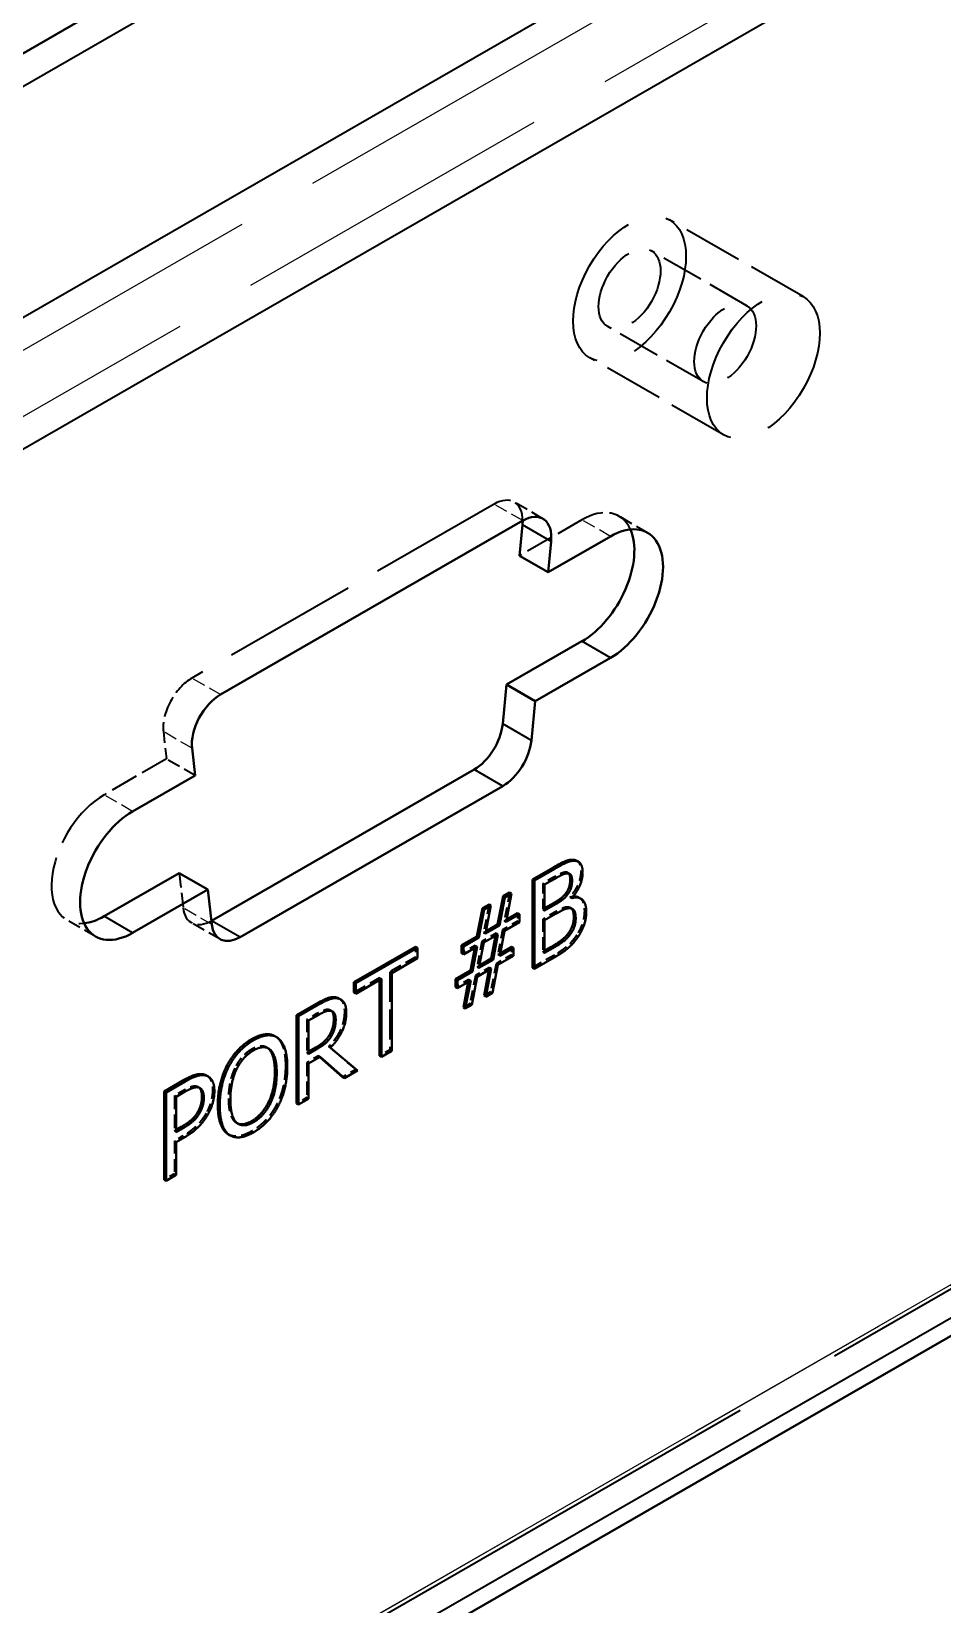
# Model space of a CAD drawing. Header units: millimetres. Extents: x 0 to 1188, y 0 to 840.
# Drawn here: x 1063.86 to 1080.71, y 649.93 to 679.05 of the extents above; entities that cross this region are included whole.
import ezdxf

# ---------------------------------------------------------------- set-up
doc = ezdxf.new("R2010")
doc.units = ezdxf.units.MM
doc.header["$LTSCALE"] = 2
doc.linetypes.add('DASHED', pattern=[0.2067, 0.1654, -0.0413])
for name, color, linetype, lineweight in [('가려진 것(ISO)', 2, 'DASHED', 35), ('가려진 좁은 것(ISO)', 2, 'DASHED', 25), ('가시적인 것(ISO)', 3, 'Continuous', 40), ('가시적인 좁은 것(ISO)', 3, 'Continuous', 35)]:
    doc.layers.add(name, color=color, linetype=linetype, lineweight=lineweight)

msp = doc.modelspace()

# ---------------------------------------------------------------- linework, layer by layer
at = {"layer": '가려진 것(ISO)', "ltscale": 25.036285}
msp.add_line((1041.952, 665.51), (1078.545, 686.582), dxfattribs=at)
at = {"layer": '가려진 것(ISO)', "ltscale": 24.391228}
msp.add_line((1120.654, 678.679), (1035.094, 629.408), dxfattribs=at)
at = {"layer": '가려진 것(ISO)', "ltscale": 3.333119}
for p, q in [((1078.132, 674.139), (1075.657, 675.564)), ((1076.66, 671.583), (1074.185, 673.008))]:
    msp.add_line(p, q, dxfattribs=at)
at = {"layer": '가려진 것(ISO)', "ltscale": 2.380771}
for p, q in [((1077.093, 673.97), (1075.325, 674.988)), ((1076.284, 672.566), (1074.516, 673.584))]:
    msp.add_line(p, q, dxfattribs=at)
at = {"layer": '가려진 것(ISO)', "ltscale": 0.714161}
for p, q in [((1073.317, 670.029), (1072.787, 670.335)), ((1075.253, 669.769), (1074.723, 670.074)), ((1066.883, 665.276), (1066.352, 665.582)), ((1065.042, 662.296), (1064.512, 662.601)), ((1067.344, 662.246), (1066.814, 662.552))]:
    msp.add_line(p, q, dxfattribs=at)
at = {"layer": '가려진 것(ISO)', "ltscale": 7.529468}
msp.add_line((1072.413, 670.298), (1066.822, 667.079), dxfattribs=at)
at = {"layer": '가려진 것(ISO)', "ltscale": 1.554712}
for p, q in [((1074.037, 670.007), (1072.882, 669.342)), ((1066.352, 665.582), (1065.198, 664.917))]:
    msp.add_line(p, q, dxfattribs=at)
at = {"layer": '가려진 것(ISO)', "ltscale": 0.632481}
msp.add_line((1066.296, 666.088), (1066.352, 665.582), dxfattribs=at)
at = {"layer": '가려진 것(ISO)', "ltscale": 0.806388}
msp.add_line((1066.589, 663.47), (1066.662, 662.824), dxfattribs=at)
at = {"layer": '가려진 것(ISO)', "ltscale": 0.242232}
msp.add_line((1073.493, 663.379), (1073.313, 663.275), dxfattribs=at)
at = {"layer": '가려진 것(ISO)', "ltscale": 0.047517}
for p, q in [((1073.75, 663.484), (1073.785, 663.464)), ((1073.779, 663.476), (1073.814, 663.455)), ((1073.313, 663.275), (1073.349, 663.255)), ((1073.82, 663.034), (1073.855, 663.014)), ((1073.313, 662.797), (1073.349, 662.817)), ((1073.313, 662.797), (1073.349, 662.777)), ((1073.82, 663.026), (1073.855, 663.006)), ((1073.833, 662.823), (1073.869, 662.803)), ((1072.603, 662.588), (1072.638, 662.568)), ((1072.848, 662.581), (1072.883, 662.56)), ((1073.313, 662.616), (1073.349, 662.595)), ((1072.188, 662.203), (1072.223, 662.183)), ((1072.221, 662.368), (1072.256, 662.348)), ((1072.45, 662.354), (1072.486, 662.334)), ((1072.569, 662.42), (1072.605, 662.4)), ((1070.959, 661.912), (1070.995, 661.892)), ((1072.065, 662.13), (1072.1, 662.11)), ((1072.483, 661.959), (1072.519, 661.938)), ((1072.737, 661.956), (1072.772, 661.936)), ((1073.313, 662.011), (1073.349, 662.032)), ((1073.313, 662.011), (1073.349, 661.991)), ((1070.485, 661.639), (1070.52, 661.618)), ((1072.099, 661.735), (1072.135, 661.715)), ((1072.328, 661.721), (1072.363, 661.7)), ((1072.45, 661.791), (1072.486, 661.771)), ((1070.297, 661.53), (1070.332, 661.51)), ((1071.946, 661.501), (1071.981, 661.481)), ((1072.069, 661.572), (1072.104, 661.551)), ((1071.969, 661.052), (1072.004, 661.031)), ((1072.35, 661.271), (1072.386, 661.251)), ((1068.948, 660.759), (1068.983, 660.739)), ((1069.389, 660.929), (1069.425, 660.909)), ((1068.384, 660.436), (1068.419, 660.415)), ((1068.207, 660.243), (1068.242, 660.223)), ((1068.948, 660.144), (1068.983, 660.164)), ((1068.948, 660.144), (1068.983, 660.124)), ((1069.351, 660.256), (1069.387, 660.236)), ((1070.485, 660.197), (1070.52, 660.177)), ((1068.948, 659.963), (1068.983, 659.942)), ((1069.163, 660.087), (1069.199, 660.066)), ((1069.854, 659.834), (1069.89, 659.814)), ((1066.499, 659.349), (1066.534, 659.328)), ((1066.941, 659.509), (1066.977, 659.488)), ((1068.948, 659.312), (1068.983, 659.292)), ((1066.499, 658.697), (1066.534, 658.717)), ((1066.499, 658.697), (1066.534, 658.676)), ((1067.65, 658.845), (1067.685, 658.825)), ((1066.499, 658.511), (1066.534, 658.491)), ((1066.499, 657.902), (1066.534, 657.881))]:
    msp.add_line(p, q, dxfattribs=at)
at = {"layer": '가려진 것(ISO)', "ltscale": 0.55657}
for p, q in [((1072.702, 663.109), (1072.603, 662.588)), ((1072.321, 662.889), (1072.221, 662.368))]:
    msp.add_line(p, q, dxfattribs=at)
at = {"layer": '가려진 것(ISO)', "ltscale": 0.557109}
msp.add_line((1073.313, 663.275), (1073.313, 662.797), dxfattribs=at)
at = {"layer": '가려진 것(ISO)', "ltscale": 0.009161}
msp.add_line((1073.82, 663.034), (1073.82, 663.026), dxfattribs=at)
at = {"layer": '가려진 것(ISO)', "ltscale": 0.374974}
msp.add_line((1072.848, 662.581), (1072.569, 662.42), dxfattribs=at)
at = {"layer": '가려진 것(ISO)', "ltscale": 0.059308}
for p, q in [((1072.603, 662.588), (1072.647, 662.613)), ((1072.221, 662.368), (1072.265, 662.394))]:
    msp.add_line(p, q, dxfattribs=at)
at = {"layer": '가려진 것(ISO)', "ltscale": 0.172774}
for p, q in [((1072.848, 662.729), (1072.848, 662.581)), ((1072.737, 662.105), (1072.737, 661.956))]:
    msp.add_line(p, q, dxfattribs=at)
at = {"layer": '가려진 것(ISO)', "ltscale": 0.286994}
msp.add_line((1073.526, 662.738), (1073.313, 662.616), dxfattribs=at)
at = {"layer": '가려진 것(ISO)', "ltscale": 0.703743}
msp.add_line((1073.313, 662.616), (1073.313, 662.011), dxfattribs=at)
at = {"layer": '가려진 것(ISO)', "ltscale": 0.500422}
msp.add_line((1072.188, 662.203), (1072.099, 661.735), dxfattribs=at)
at = {"layer": '가려진 것(ISO)', "ltscale": 0.353365}
msp.add_line((1072.45, 662.354), (1072.188, 662.203), dxfattribs=at)
at = {"layer": '가려진 것(ISO)', "ltscale": 0.04873}
msp.add_line((1072.442, 662.309), (1072.45, 662.354), dxfattribs=at)
at = {"layer": '가려진 것(ISO)', "ltscale": 0.493694}
msp.add_line((1072.569, 662.42), (1072.483, 661.959), dxfattribs=at)
at = {"layer": '가려진 것(ISO)', "ltscale": 0.638915}
for p, q in [((1070.959, 661.912), (1070.485, 661.639)), ((1070.297, 661.53), (1069.822, 661.257))]:
    msp.add_line(p, q, dxfattribs=at)
at = {"layer": '가려진 것(ISO)', "ltscale": 0.225253}
msp.add_line((1070.959, 662.105), (1070.959, 661.912), dxfattribs=at)
at = {"layer": '가려진 것(ISO)', "ltscale": 0.341017}
msp.add_line((1072.065, 662.13), (1071.812, 661.984), dxfattribs=at)
at = {"layer": '가려진 것(ISO)', "ltscale": 0.048693}
msp.add_line((1072.057, 662.084), (1072.065, 662.13), dxfattribs=at)
at = {"layer": '가려진 것(ISO)', "ltscale": 0.385779}
msp.add_line((1072.737, 661.956), (1072.45, 661.791), dxfattribs=at)
at = {"layer": '가려진 것(ISO)', "ltscale": 0.058956}
msp.add_line((1072.483, 661.959), (1072.527, 661.984), dxfattribs=at)
at = {"layer": '가려진 것(ISO)', "ltscale": 0.546304}
msp.add_line((1073.531, 661.951), (1073.125, 661.718), dxfattribs=at)
at = {"layer": '가려진 것(ISO)', "ltscale": 1.679244}
msp.add_line((1070.485, 661.639), (1070.485, 660.197), dxfattribs=at)
at = {"layer": '가려진 것(ISO)', "ltscale": 0.348734}
msp.add_line((1072.328, 661.721), (1072.069, 661.572), dxfattribs=at)
at = {"layer": '가려진 것(ISO)', "ltscale": 0.059112}
msp.add_line((1072.099, 661.735), (1072.143, 661.76), dxfattribs=at)
at = {"layer": '가려진 것(ISO)', "ltscale": 0.048785}
for p, q in [((1072.319, 661.675), (1072.328, 661.721)), ((1071.937, 661.455), (1071.946, 661.501))]:
    msp.add_line(p, q, dxfattribs=at)
at = {"layer": '가려진 것(ISO)', "ltscale": 0.555072}
for p, q in [((1072.45, 661.791), (1072.35, 661.271)), ((1072.069, 661.572), (1071.969, 661.052))]:
    msp.add_line(p, q, dxfattribs=at)
at = {"layer": '가려진 것(ISO)', "ltscale": 0.047334}
msp.add_line((1070.297, 661.49), (1070.297, 661.53), dxfattribs=at)
at = {"layer": '가려진 것(ISO)', "ltscale": 0.330212}
msp.add_line((1071.946, 661.501), (1071.701, 661.36), dxfattribs=at)
at = {"layer": '가려진 것(ISO)', "ltscale": 0.165056}
for p, q in [((1071.969, 661.052), (1071.846, 660.981)), ((1072.35, 661.271), (1072.228, 661.201))]:
    msp.add_line(p, q, dxfattribs=at)
at = {"layer": '가려진 것(ISO)', "ltscale": 0.251493}
msp.add_line((1069.135, 660.867), (1068.948, 660.759), dxfattribs=at)
at = {"layer": '가려진 것(ISO)', "ltscale": 0.716091}
msp.add_line((1068.948, 660.759), (1068.948, 660.144), dxfattribs=at)
at = {"layer": '가려진 것(ISO)', "ltscale": 1.070492}
msp.add_line((1069.351, 660.256), (1069.854, 659.834), dxfattribs=at)
at = {"layer": '가려진 것(ISO)', "ltscale": 0.253036}
for p, q in [((1070.485, 660.197), (1070.297, 660.089)), ((1068.948, 659.312), (1068.76, 659.204)), ((1066.499, 657.902), (1066.311, 657.793))]:
    msp.add_line(p, q, dxfattribs=at)
at = {"layer": '가려진 것(ISO)', "ltscale": 0.290081}
msp.add_line((1069.163, 660.087), (1068.948, 659.963), dxfattribs=at)
at = {"layer": '가려진 것(ISO)', "ltscale": 0.757766}
msp.add_line((1068.948, 659.963), (1068.948, 659.312), dxfattribs=at)
at = {"layer": '가려진 것(ISO)', "ltscale": 0.060476}
msp.add_line((1069.191, 660.062), (1069.163, 660.087), dxfattribs=at)
at = {"layer": '가려진 것(ISO)', "ltscale": 0.328669}
msp.add_line((1069.854, 659.834), (1069.61, 659.693), dxfattribs=at)
at = {"layer": '가려진 것(ISO)', "ltscale": 0.209818}
msp.add_line((1066.655, 659.438), (1066.499, 659.349), dxfattribs=at)
at = {"layer": '가려진 것(ISO)', "ltscale": 0.759309}
msp.add_line((1066.499, 659.349), (1066.499, 658.697), dxfattribs=at)
at = {"layer": '가려진 것(ISO)', "ltscale": 0.214448}
msp.add_line((1066.658, 658.603), (1066.499, 658.511), dxfattribs=at)
at = {"layer": '가려진 것(ISO)', "ltscale": 0.709917}
msp.add_line((1066.499, 658.511), (1066.499, 657.902), dxfattribs=at)
at = {"layer": '가려진 것(ISO)', "ltscale": 8.825976}
for centre in [(1074.921, 674.286), (1077.396, 672.861)]:
    msp.add_ellipse(centre, major_axis=(-0.736, -1.278), ratio=0.578093, dxfattribs=at)
at = {"layer": '가려진 것(ISO)', "ltscale": 4.849754}
for centre in [(1074.921, 674.286), (1076.689, 673.268)]:
    msp.add_ellipse(centre, major_axis=(-0.404, -0.702), ratio=0.578093, dxfattribs=at)
at = {"layer": '가려진 것(ISO)', "ltscale": 1.119102}
msp.add_ellipse((1072.413, 669.685), major_axis=(0.374, 0.65), ratio=0.578093, start_param=5.499713, end_param=7.06665, dxfattribs=at)
at = {"layer": '가려진 것(ISO)', "ltscale": 1.543277}
msp.add_ellipse((1074.037, 668.883), major_axis=(0.686, 1.192), ratio=0.578093, start_param=5.888031, end_param=7.06665, dxfattribs=at)
at = {"layer": '가려진 것(ISO)', "ltscale": 1.208387}
msp.add_ellipse((1066.822, 666.465), major_axis=(-0.374, -0.65), ratio=0.578093, start_param=3.925057, end_param=5.616996, dxfattribs=at)
at = {"layer": '가려진 것(ISO)', "ltscale": 3.605266}
msp.add_ellipse((1065.198, 663.793), major_axis=(-0.686, -1.192), ratio=0.578093, start_param=3.925057, end_param=6.67834, dxfattribs=at)
at = {"layer": '가려진 것(ISO)', "ltscale": 1.030391}
msp.add_ellipse((1067.188, 663.201), major_axis=(-0.374, -0.65), ratio=0.578093, start_param=5.616996, end_param=7.059734, dxfattribs=at)
at = {"layer": '가려진 것(ISO)', "ltscale": 0.309529}
msp.add_open_spline([(1073.942, 663.698), (1073.967, 663.684), (1074.018, 663.602), (1074.018, 663.498)], degree=2, knots=[0.539277, 0.539277, 0.539277, 1, 2, 2, 2], dxfattribs=at)
at = {"layer": '가려진 것(ISO)', "ltscale": 0.35306}
msp.add_open_spline([(1073.75, 663.484), (1073.704, 663.487), (1073.593, 663.436), (1073.493, 663.379)], degree=2, dxfattribs=at)
at = {"layer": '가려진 것(ISO)', "ltscale": 0.082396}
msp.add_open_spline([(1073.794, 663.463), (1073.778, 663.482), (1073.75, 663.484)], degree=2, dxfattribs=at)
at = {"layer": '가려진 것(ISO)', "ltscale": 0.515212}
msp.add_open_spline([(1074.018, 663.498), (1074.018, 663.383), (1073.913, 663.14), (1073.82, 663.034)], degree=2, dxfattribs=at)
at = {"layer": '가려진 것(ISO)', "ltscale": 0.07739}
msp.add_open_spline([(1073.82, 663.026), (1073.848, 663.034), (1073.874, 663.036)], degree=2, dxfattribs=at)
at = {"layer": '가려진 것(ISO)', "ltscale": 0.340325}
msp.add_open_spline([(1073.774, 662.838), (1073.729, 662.839), (1073.624, 662.794), (1073.526, 662.738)], degree=2, dxfattribs=at)
at = {"layer": '가려진 것(ISO)', "ltscale": 0.131526}
msp.add_open_spline([(1073.849, 662.812), (1073.824, 662.836), (1073.774, 662.838)], degree=2, dxfattribs=at)
at = {"layer": '가려진 것(ISO)', "ltscale": 0.490775}
msp.add_open_spline([(1074.084, 662.772), (1074.084, 662.65), (1074.004, 662.417), (1073.938, 662.318)], degree=2, dxfattribs=at)
at = {"layer": '가려진 것(ISO)', "ltscale": 0.384276}
msp.add_open_spline([(1073.986, 663.016), (1074.002, 663.007), (1074.084, 662.928), (1074.084, 662.772)], degree=2, knots=[0.805346, 0.805346, 0.805346, 1, 2, 2, 2], dxfattribs=at)
at = {"layer": '가려진 것(ISO)', "ltscale": 0.581192}
msp.add_open_spline([(1073.938, 662.318), (1073.858, 662.2), (1073.675, 662.034), (1073.531, 661.951)], degree=2, dxfattribs=at)
at = {"layer": '가려진 것(ISO)', "ltscale": 0.387417}
msp.add_open_spline([(1069.545, 661.149), (1069.578, 661.129), (1069.645, 661.033), (1069.645, 660.904)], degree=2, knots=[0.446991, 0.446991, 0.446991, 1, 2, 2, 2], dxfattribs=at)
at = {"layer": '가려진 것(ISO)', "ltscale": 0.313784}
msp.add_open_spline([(1069.359, 660.94), (1069.319, 660.948), (1069.213, 660.911), (1069.135, 660.867)], degree=2, dxfattribs=at)
at = {"layer": '가려진 것(ISO)', "ltscale": 0.733445}
msp.add_open_spline([(1069.645, 660.904), (1069.645, 660.726), (1069.487, 660.392), (1069.351, 660.256)], degree=2, dxfattribs=at)
at = {"layer": '가려진 것(ISO)', "ltscale": 0.085643}
msp.add_open_spline([(1069.406, 660.917), (1069.387, 660.935), (1069.359, 660.94)], degree=2, dxfattribs=at)
at = {"layer": '가려진 것(ISO)', "ltscale": 0.045607}
msp.add_open_spline([(1068.361, 660.451), (1068.373, 660.444), (1068.384, 660.436)], degree=2, dxfattribs=at)
at = {"layer": '가려진 것(ISO)', "ltscale": 0.785429}
msp.add_open_spline([(1068.384, 660.436), (1068.464, 660.373), (1068.554, 660.107), (1068.554, 659.903)], degree=2, dxfattribs=at)
at = {"layer": '가려진 것(ISO)', "ltscale": 0.485433}
msp.add_open_spline([(1067.929, 660.207), (1067.827, 660.148), (1067.673, 659.977), (1067.615, 659.856)], degree=2, dxfattribs=at)
at = {"layer": '가려진 것(ISO)', "ltscale": 0.445941}
msp.add_open_spline([(1068.224, 660.232), (1068.174, 660.269), (1068.028, 660.263), (1067.929, 660.207)], degree=2, knots=[0.151924, 0.151924, 0.151924, 1, 2, 2, 2], dxfattribs=at)
at = {"layer": '가려진 것(ISO)', "ltscale": 0.606876}
msp.add_open_spline([(1067.615, 659.856), (1067.559, 659.74), (1067.499, 659.454), (1067.499, 659.295)], degree=2, dxfattribs=at)
at = {"layer": '가려진 것(ISO)', "ltscale": 0.784362}
msp.add_open_spline([(1068.554, 659.903), (1068.554, 659.704), (1068.467, 659.332), (1068.384, 659.175)], degree=2, dxfattribs=at)
at = {"layer": '가려진 것(ISO)', "ltscale": 0.432111}
msp.add_open_spline([(1067.093, 659.723), (1067.133, 659.7), (1067.205, 659.587), (1067.205, 659.45)], degree=2, knots=[0.392416, 0.392416, 0.392416, 1, 2, 2, 2], dxfattribs=at)
at = {"layer": '가려진 것(ISO)', "ltscale": 0.352294}
msp.add_open_spline([(1066.907, 659.521), (1066.862, 659.53), (1066.743, 659.489), (1066.655, 659.438)], degree=2, dxfattribs=at)
at = {"layer": '가려진 것(ISO)', "ltscale": 0.093609}
msp.add_open_spline([(1066.958, 659.497), (1066.937, 659.515), (1066.907, 659.521)], degree=2, dxfattribs=at)
at = {"layer": '가려진 것(ISO)', "ltscale": 0.466481}
msp.add_open_spline([(1067.205, 659.45), (1067.205, 659.344), (1067.139, 659.116), (1067.081, 659.016)], degree=2, dxfattribs=at)
at = {"layer": '가려진 것(ISO)', "ltscale": 0.708477}
msp.add_open_spline([(1067.499, 659.295), (1067.499, 658.973), (1067.64, 658.848), (1067.668, 658.836)], degree=2, knots=[0, 0, 0, 1, 1.207672, 1.207672, 1.207672], dxfattribs=at)
at = {"layer": '가려진 것(ISO)', "ltscale": 0.619827}
msp.add_open_spline([(1067.081, 659.016), (1067.008, 658.89), (1066.809, 658.69), (1066.658, 658.603)], degree=2, dxfattribs=at)
at = {"layer": '가려진 것(ISO)', "ltscale": 0.688465}
msp.add_open_spline([(1068.384, 659.175), (1068.297, 659.011), (1068.067, 658.77), (1067.928, 658.69)], degree=2, dxfattribs=at)
at = {"layer": '가려진 것(ISO)', "ltscale": 0.636822}
msp.add_open_spline([(1067.928, 658.69), (1067.785, 658.608), (1067.573, 658.59), (1067.498, 658.633)], degree=2, knots=[0, 0, 0, 1, 1.847442, 1.847442, 1.847442], dxfattribs=at)
at = {"layer": '가려진 좁은 것(ISO)', "ltscale": 18.293421}
for p, q in [((1120.176, 705.669), (1034.616, 656.399)), ((1035.146, 655.48), (1120.706, 704.751)), ((1120.706, 678.794), (1035.146, 629.523)), ((1034.969, 629.42), (1120.529, 678.691)), ((1120.529, 678.078), (1034.969, 628.807))]:
    msp.add_line(p, q, dxfattribs=at)
at = {"layer": '가려진 좁은 것(ISO)', "ltscale": 0.714161}
for p, q in [((1072.943, 669.993), (1072.413, 670.298)), ((1074.567, 669.702), (1074.037, 670.007)), ((1067.352, 666.773), (1066.822, 667.079)), ((1066.826, 665.783), (1066.296, 666.088)), ((1065.728, 664.612), (1065.198, 664.917)), ((1067.192, 662.519), (1066.662, 662.824))]:
    msp.add_line(p, q, dxfattribs=at)
at = {"layer": '가려진 좁은 것(ISO)', "ltscale": 0.047517}
for p, q in [((1073.493, 663.379), (1073.528, 663.359)), ((1074.018, 663.498), (1074.053, 663.478)), ((1073.774, 662.838), (1073.809, 662.818)), ((1074.084, 662.772), (1074.12, 662.752)), ((1073.526, 662.738), (1073.562, 662.718)), ((1073.938, 662.318), (1073.973, 662.298)), ((1073.531, 661.951), (1073.566, 661.931)), ((1069.135, 660.867), (1069.17, 660.846)), ((1069.359, 660.94), (1069.395, 660.92)), ((1069.645, 660.904), (1069.68, 660.884)), ((1067.929, 660.207), (1067.964, 660.186)), ((1067.615, 659.856), (1067.65, 659.836)), ((1068.554, 659.903), (1068.589, 659.882)), ((1066.655, 659.438), (1066.69, 659.418)), ((1066.907, 659.521), (1066.942, 659.501)), ((1067.205, 659.45), (1067.24, 659.43)), ((1067.499, 659.295), (1067.535, 659.275)), ((1067.081, 659.016), (1067.116, 658.996)), ((1068.384, 659.175), (1068.419, 659.155)), ((1067.928, 658.69), (1067.963, 658.67)), ((1066.658, 658.603), (1066.693, 658.583))]:
    msp.add_line(p, q, dxfattribs=at)
at = {"layer": '가시적인 것(ISO)'}
for p, q in [((1041.952, 666.123), (1078.545, 687.195)), ((1121.028, 678.029), (1035.468, 628.758)), ((1067.352, 666.773), (1072.943, 669.993)), ((1072.882, 669.342), (1072.939, 669.914)), ((1073.413, 669.037), (1074.567, 669.702)), ((1073.47, 669.608), (1073.413, 669.037)), ((1072.882, 669.342), (1073.413, 669.037)), ((1072.646, 666.958), (1074.037, 667.759)), ((1074.567, 667.453), (1073.176, 666.652)), ((1072.573, 666.229), (1072.646, 666.958)), ((1073.176, 666.652), (1072.646, 666.958)), ((1073.176, 666.652), (1073.104, 665.923)), ((1066.883, 665.276), (1066.826, 665.783)), ((1067.188, 662.588), (1072.047, 665.386)), ((1065.728, 664.612), (1066.883, 665.276)), ((1072.577, 665.081), (1067.718, 662.283)), ((1073.871, 663.716), (1073.907, 663.696)), ((1073.942, 663.698), (1073.977, 663.678)), ((1065.198, 662.669), (1066.589, 663.47)), ((1066.589, 663.47), (1067.12, 663.164)), ((1073.125, 663.353), (1073.5, 663.568)), ((1073.125, 661.718), (1073.125, 663.353)), ((1073.125, 663.353), (1073.161, 663.332)), ((1073.535, 663.548), (1073.161, 663.332)), ((1073.161, 663.332), (1073.161, 661.697)), ((1073.349, 663.255), (1073.528, 663.359)), ((1067.12, 663.164), (1065.728, 662.363)), ((1067.192, 662.519), (1067.12, 663.164)), ((1072.48, 662.517), (1072.58, 663.039)), ((1072.58, 663.039), (1072.702, 663.109)), ((1072.58, 663.039), (1072.615, 663.018)), ((1072.738, 663.089), (1072.615, 663.018)), ((1072.638, 662.568), (1072.738, 663.089)), ((1072.702, 663.109), (1072.738, 663.089)), ((1073.349, 662.777), (1073.349, 663.255)), ((1072.098, 662.298), (1072.198, 662.819)), ((1072.233, 662.798), (1072.134, 662.277)), ((1072.198, 662.819), (1072.321, 662.889)), ((1072.198, 662.819), (1072.233, 662.798)), ((1072.356, 662.869), (1072.233, 662.798)), ((1072.256, 662.348), (1072.356, 662.869)), ((1072.321, 662.889), (1072.356, 662.869)), ((1072.615, 663.018), (1072.515, 662.497)), ((1073.349, 662.817), (1073.526, 662.92)), ((1073.562, 662.899), (1073.349, 662.777)), ((1073.855, 663.006), (1073.855, 663.014)), ((1073.986, 663.016), (1074.021, 662.995)), ((1072.515, 662.497), (1072.256, 662.348)), ((1072.265, 662.394), (1072.48, 662.517)), ((1072.48, 662.517), (1072.515, 662.497)), ((1072.605, 662.4), (1072.883, 662.56)), ((1072.883, 662.709), (1072.638, 662.568)), ((1072.647, 662.613), (1072.848, 662.729)), ((1072.848, 662.729), (1072.883, 662.709)), ((1072.883, 662.56), (1072.883, 662.709)), ((1073.349, 662.595), (1073.562, 662.718)), ((1073.349, 661.991), (1073.349, 662.595)), ((1071.812, 662.133), (1072.098, 662.298)), ((1072.134, 662.277), (1071.847, 662.112)), ((1072.098, 662.298), (1072.134, 662.277)), ((1072.135, 661.715), (1072.223, 662.183)), ((1072.223, 662.183), (1072.486, 662.334)), ((1072.362, 661.886), (1072.442, 662.309)), ((1072.486, 662.334), (1072.397, 661.866)), ((1072.519, 661.938), (1072.605, 662.4)), ((1073.786, 662.353), (1073.822, 662.332)), ((1069.822, 661.451), (1070.959, 662.105)), ((1070.995, 662.085), (1069.858, 661.43)), ((1070.52, 661.618), (1070.995, 661.892)), ((1070.959, 662.105), (1070.995, 662.085)), ((1070.995, 661.892), (1070.995, 662.085)), ((1071.812, 661.984), (1071.812, 662.133)), ((1071.812, 662.133), (1071.847, 662.112)), ((1071.812, 661.984), (1071.847, 661.964)), ((1071.847, 662.112), (1071.847, 661.964)), ((1071.847, 661.964), (1072.1, 662.11)), ((1071.979, 661.668), (1072.057, 662.084)), ((1072.1, 662.11), (1072.015, 661.648)), ((1072.143, 661.76), (1072.362, 661.886)), ((1072.362, 661.886), (1072.397, 661.866)), ((1072.486, 661.771), (1072.772, 661.936)), ((1072.772, 662.084), (1072.519, 661.938)), ((1072.527, 661.984), (1072.737, 662.105)), ((1072.737, 662.105), (1072.772, 662.084)), ((1072.772, 661.936), (1072.772, 662.084)), ((1073.161, 661.697), (1073.566, 661.931)), ((1073.349, 662.032), (1073.466, 662.099)), ((1073.501, 662.079), (1073.349, 661.991)), ((1070.52, 660.177), (1070.52, 661.618)), ((1071.701, 661.508), (1071.979, 661.668)), ((1072.015, 661.648), (1071.736, 661.488)), ((1071.979, 661.668), (1072.015, 661.648)), ((1072.104, 661.551), (1072.363, 661.7)), ((1072.397, 661.866), (1072.135, 661.715)), ((1072.228, 661.201), (1072.319, 661.675)), ((1072.363, 661.7), (1072.263, 661.18)), ((1072.386, 661.251), (1072.486, 661.771)), ((1073.125, 661.718), (1073.161, 661.697)), ((1069.822, 661.257), (1069.822, 661.451)), ((1069.822, 661.451), (1069.858, 661.43)), ((1069.858, 661.237), (1070.332, 661.51)), ((1069.858, 661.43), (1069.858, 661.237)), ((1070.297, 660.089), (1070.297, 661.49)), ((1070.332, 661.51), (1070.332, 660.068)), ((1071.701, 661.36), (1071.701, 661.508)), ((1071.701, 661.508), (1071.736, 661.488)), ((1071.701, 661.36), (1071.736, 661.339)), ((1071.736, 661.488), (1071.736, 661.339)), ((1071.736, 661.339), (1071.981, 661.481)), ((1071.846, 660.981), (1071.937, 661.455)), ((1071.981, 661.481), (1071.882, 660.961)), ((1072.004, 661.031), (1072.104, 661.551)), ((1068.76, 660.839), (1069.124, 661.049)), ((1069.16, 661.028), (1068.795, 660.819)), ((1069.545, 661.149), (1069.58, 661.128)), ((1069.822, 661.257), (1069.858, 661.237)), ((1071.882, 660.961), (1072.004, 661.031)), ((1072.228, 661.201), (1072.263, 661.18)), ((1072.263, 661.18), (1072.386, 661.251)), ((1068.76, 659.204), (1068.76, 660.839)), ((1068.76, 660.839), (1068.795, 660.819)), ((1068.795, 660.819), (1068.795, 659.183)), ((1068.983, 660.739), (1069.17, 660.846)), ((1068.983, 660.124), (1068.983, 660.739)), ((1071.846, 660.981), (1071.882, 660.961)), ((1068.361, 660.451), (1068.396, 660.43)), ((1069.368, 660.471), (1069.404, 660.451)), ((1068.983, 660.164), (1069.113, 660.239)), ((1069.148, 660.219), (1068.983, 660.124)), ((1069.89, 659.814), (1069.387, 660.236)), ((1070.332, 660.068), (1070.52, 660.177)), ((1067.473, 659.911), (1067.508, 659.891)), ((1068.983, 659.942), (1069.199, 660.066)), ((1068.983, 659.292), (1068.983, 659.942)), ((1069.61, 659.693), (1069.191, 660.062)), ((1069.199, 660.066), (1069.646, 659.673)), ((1070.297, 660.089), (1070.332, 660.068)), ((1066.311, 659.429), (1066.666, 659.633)), ((1066.701, 659.613), (1066.346, 659.408)), ((1067.093, 659.723), (1067.128, 659.703)), ((1069.61, 659.693), (1069.646, 659.673)), ((1069.646, 659.673), (1069.89, 659.814)), ((1066.311, 657.793), (1066.311, 659.429)), ((1066.311, 659.429), (1066.346, 659.408)), ((1066.346, 659.408), (1066.346, 657.773)), ((1066.534, 659.328), (1066.69, 659.418)), ((1066.534, 658.676), (1066.534, 659.328)), ((1068.795, 659.183), (1068.983, 659.292)), ((1066.929, 659.042), (1066.964, 659.022)), ((1068.76, 659.204), (1068.795, 659.183)), ((1066.534, 658.717), (1066.627, 658.771)), ((1066.663, 658.75), (1066.534, 658.676)), ((1066.534, 658.491), (1066.693, 658.583)), ((1066.534, 657.881), (1066.534, 658.491)), ((1067.498, 658.633), (1067.533, 658.613)), ((1066.311, 657.793), (1066.346, 657.773)), ((1066.346, 657.773), (1066.534, 657.881))]:
    msp.add_line(p, q, dxfattribs=at)
for centre, major_axis, start_param, end_param in [((1072.943, 669.379), (0.374, 0.65), 5.37471, 7.06665), ((1072.413, 669.685), (0.374, 0.65), 5.37471, 5.499713), ((1074.037, 668.883), (0.686, 1.192), 3.925057, 5.888031), ((1074.567, 668.577), (0.686, 1.192), 3.925057, 7.06665), ((1067.352, 666.16), (0.374, 0.65), 0.783464, 2.475404), ((1072.047, 666), (0.374, 0.65), 3.925057, 5.37471), ((1072.577, 665.694), (-0.374, -0.65), 0.783464, 2.233118), ((1065.728, 663.487), (-0.686, -1.192), 3.925057, 7.06665), ((1065.198, 663.793), (0.686, 1.192), 3.536747, 3.925057), ((1067.188, 663.201), (0.374, 0.65), 3.918141, 3.925057), ((1067.718, 662.896), (-0.374, -0.65), 5.616996, 7.06665)]:
    msp.add_ellipse(centre, major_axis=major_axis, ratio=0.578093, start_param=start_param, end_param=end_param, dxfattribs=at)
for points in [[(1073.5, 663.568), (1073.651, 663.656), (1073.803, 663.72), (1073.871, 663.716)], [(1073.907, 663.696), (1073.838, 663.7), (1073.687, 663.635), (1073.535, 663.548)], [(1073.871, 663.716), (1073.913, 663.715), (1073.942, 663.698)], [(1074.053, 663.478), (1074.053, 663.581), (1073.983, 663.694), (1073.907, 663.696)], [(1073.528, 663.359), (1073.628, 663.416), (1073.739, 663.467), (1073.785, 663.464)], [(1073.743, 663.099), (1073.786, 663.156), (1073.822, 663.278), (1073.822, 663.355)], [(1073.857, 663.335), (1073.857, 663.258), (1073.822, 663.135), (1073.778, 663.079)], [(1073.785, 663.464), (1073.823, 663.461), (1073.857, 663.393), (1073.857, 663.335)], [(1073.855, 663.014), (1073.948, 663.119), (1074.053, 663.363), (1074.053, 663.478)], [(1073.526, 662.92), (1073.615, 662.971), (1073.698, 663.04), (1073.743, 663.099)], [(1073.778, 663.079), (1073.734, 663.02), (1073.65, 662.95), (1073.562, 662.899)], [(1073.874, 663.036), (1073.94, 663.042), (1073.986, 663.016)], [(1073.562, 662.718), (1073.659, 662.774), (1073.765, 662.819), (1073.809, 662.818)], [(1073.809, 662.818), (1073.878, 662.815), (1073.924, 662.722), (1073.924, 662.63)], [(1074.12, 662.752), (1074.12, 662.908), (1073.981, 663.039), (1073.855, 663.006)], [(1073.973, 662.298), (1074.04, 662.397), (1074.12, 662.63), (1074.12, 662.752)], [(1073.786, 662.353), (1073.839, 662.427), (1073.888, 662.564), (1073.888, 662.65)], [(1073.924, 662.63), (1073.924, 662.544), (1073.875, 662.406), (1073.822, 662.332)], [(1073.466, 662.099), (1073.589, 662.17), (1073.731, 662.279), (1073.786, 662.353)], [(1073.822, 662.332), (1073.767, 662.258), (1073.625, 662.15), (1073.501, 662.079)], [(1073.566, 661.931), (1073.711, 662.014), (1073.893, 662.18), (1073.973, 662.298)], [(1069.124, 661.049), (1069.246, 661.119), (1069.41, 661.183), (1069.484, 661.17)], [(1069.52, 661.149), (1069.445, 661.162), (1069.281, 661.098), (1069.16, 661.028)], [(1069.484, 661.17), (1069.518, 661.164), (1069.545, 661.149)], [(1069.68, 660.884), (1069.68, 661.013), (1069.594, 661.137), (1069.52, 661.149)], [(1069.17, 660.846), (1069.248, 660.891), (1069.355, 660.927), (1069.395, 660.92)], [(1069.368, 660.471), (1069.41, 660.54), (1069.449, 660.69), (1069.449, 660.774)], [(1069.387, 660.236), (1069.522, 660.372), (1069.68, 660.705), (1069.68, 660.884)], [(1069.395, 660.92), (1069.441, 660.91), (1069.484, 660.826), (1069.484, 660.754)], [(1069.484, 660.754), (1069.484, 660.669), (1069.445, 660.52), (1069.404, 660.451)], [(1068.419, 660.415), (1068.339, 660.474), (1068.108, 660.457), (1067.963, 660.374)], [(1068.589, 659.882), (1068.589, 660.086), (1068.5, 660.353), (1068.419, 660.415)], [(1069.113, 660.239), (1069.194, 660.286), (1069.324, 660.394), (1069.368, 660.471)], [(1069.404, 660.451), (1069.359, 660.373), (1069.23, 660.266), (1069.148, 660.219)], [(1067.473, 659.911), (1067.555, 660.067), (1067.786, 660.312), (1067.928, 660.394)], [(1067.963, 660.374), (1067.821, 660.292), (1067.591, 660.047), (1067.508, 659.891)], [(1067.65, 659.836), (1067.709, 659.957), (1067.862, 660.128), (1067.964, 660.186)], [(1067.964, 660.186), (1068.063, 660.243), (1068.221, 660.249), (1068.277, 660.197)], [(1068.242, 660.217), (1068.233, 660.225), (1068.224, 660.232)], [(1068.358, 659.79), (1068.358, 659.951), (1068.297, 660.167), (1068.242, 660.217)], [(1068.277, 660.197), (1068.332, 660.146), (1068.393, 659.931), (1068.393, 659.769)], [(1067.303, 659.183), (1067.303, 659.388), (1067.392, 659.751), (1067.473, 659.911)], [(1067.508, 659.891), (1067.427, 659.731), (1067.339, 659.368), (1067.339, 659.162)], [(1067.535, 659.275), (1067.535, 659.434), (1067.594, 659.72), (1067.65, 659.836)], [(1068.419, 659.155), (1068.502, 659.311), (1068.589, 659.683), (1068.589, 659.882)], [(1066.666, 659.633), (1066.792, 659.706), (1066.969, 659.76), (1067.036, 659.744)], [(1067.072, 659.724), (1067.004, 659.739), (1066.828, 659.685), (1066.701, 659.613)], [(1067.036, 659.744), (1067.067, 659.738), (1067.093, 659.723)], [(1067.24, 659.43), (1067.24, 659.567), (1067.151, 659.707), (1067.072, 659.724)], [(1067.929, 658.879), (1068.125, 658.992), (1068.358, 659.468), (1068.358, 659.79)], [(1068.393, 659.769), (1068.393, 659.447), (1068.16, 658.972), (1067.964, 658.859)], [(1066.69, 659.418), (1066.778, 659.469), (1066.897, 659.51), (1066.942, 659.501)], [(1066.929, 659.042), (1066.971, 659.116), (1067.009, 659.253), (1067.009, 659.331)], [(1066.942, 659.501), (1066.994, 659.491), (1067.044, 659.395), (1067.044, 659.311)], [(1067.044, 659.311), (1067.044, 659.232), (1067.006, 659.095), (1066.964, 659.022)], [(1067.116, 658.996), (1067.175, 659.096), (1067.24, 659.324), (1067.24, 659.43)], [(1067.964, 658.859), (1067.768, 658.746), (1067.535, 658.953), (1067.535, 659.275)], [(1066.627, 658.771), (1066.742, 658.837), (1066.883, 658.96), (1066.929, 659.042)], [(1066.964, 659.022), (1066.918, 658.94), (1066.777, 658.816), (1066.663, 658.75)], [(1066.693, 658.583), (1066.845, 658.67), (1067.043, 658.87), (1067.116, 658.996)], [(1067.472, 658.65), (1067.39, 658.712), (1067.303, 658.981), (1067.303, 659.183)], [(1067.339, 659.162), (1067.339, 658.961), (1067.426, 658.692), (1067.507, 658.63)], [(1067.963, 658.67), (1068.102, 658.75), (1068.332, 658.991), (1068.419, 659.155)], [(1067.507, 658.63), (1067.591, 658.568), (1067.82, 658.587), (1067.963, 658.67)], [(1067.668, 658.836), (1067.774, 658.79), (1067.929, 658.879)], [(1067.498, 658.633), (1067.485, 658.641), (1067.472, 658.65)]]:
    msp.add_open_spline(points, degree=2, dxfattribs=at)
for points, knots in [([(1073.822, 663.355), (1073.822, 663.413), (1073.8, 663.456), (1073.794, 663.463)], [0, 0, 0, 1, 1.259239, 1.259239, 1.259239]), ([(1073.888, 662.65), (1073.888, 662.743), (1073.859, 662.802), (1073.849, 662.812)], [0, 0, 0, 1, 1.276687, 1.276687, 1.276687]), ([(1069.449, 660.774), (1069.449, 660.846), (1069.418, 660.905), (1069.406, 660.917)], [0, 0, 0, 1, 1.399165, 1.399165, 1.399165]), ([(1067.928, 660.394), (1068.072, 660.477), (1068.288, 660.493), (1068.361, 660.451)], [0, 0, 0, 1, 1.859287, 1.859287, 1.859287]), ([(1067.009, 659.331), (1067.009, 659.416), (1066.973, 659.483), (1066.958, 659.497)], [0, 0, 0, 1, 1.416961, 1.416961, 1.416961])]:
    msp.add_open_spline(points, degree=2, knots=knots, dxfattribs=at)
at = {"layer": '가시적인 좁은 것(ISO)'}
for p, q in [((1034.616, 657.012), (1120.176, 706.282)), ((1121.236, 704.445), (1035.676, 655.175)), ((1035.676, 629.218), (1121.236, 678.488)), ((1073.47, 669.608), (1072.939, 669.914)), ((1074.567, 667.453), (1074.037, 667.759)), ((1073.104, 665.923), (1072.573, 666.229)), ((1072.577, 665.081), (1072.047, 665.386)), ((1073.5, 663.568), (1073.535, 663.548)), ((1073.822, 663.355), (1073.857, 663.335)), ((1073.743, 663.099), (1073.778, 663.079)), ((1073.526, 662.92), (1073.562, 662.899)), ((1065.728, 662.363), (1065.198, 662.669)), ((1067.718, 662.283), (1067.188, 662.588)), ((1073.888, 662.65), (1073.924, 662.63)), ((1073.466, 662.099), (1073.501, 662.079)), ((1069.124, 661.049), (1069.16, 661.028)), ((1069.484, 661.17), (1069.52, 661.149)), ((1069.449, 660.774), (1069.484, 660.754)), ((1067.928, 660.394), (1067.963, 660.374)), ((1068.242, 660.217), (1068.277, 660.197)), ((1069.113, 660.239), (1069.148, 660.219)), ((1066.666, 659.633), (1066.701, 659.613)), ((1067.036, 659.744), (1067.072, 659.724)), ((1068.358, 659.79), (1068.393, 659.769)), ((1067.009, 659.331), (1067.044, 659.311)), ((1067.303, 659.183), (1067.339, 659.162)), ((1066.627, 658.771), (1066.663, 658.75)), ((1067.929, 658.879), (1067.964, 658.859)), ((1067.472, 658.65), (1067.507, 658.63))]:
    msp.add_line(p, q, dxfattribs=at)

doc.saveas('drawing.dxf')
